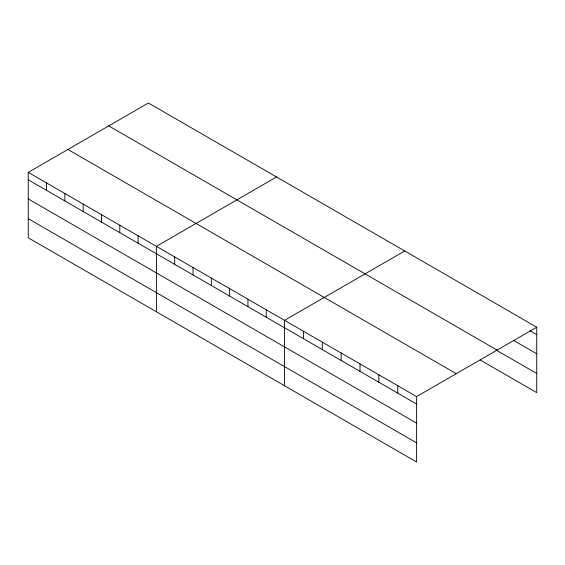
<?xml version="1.0" encoding="UTF-8"?>
<svg xmlns="http://www.w3.org/2000/svg" width="565" height="565" viewBox="0 0 565 565"><rect width="100%" height="100%" fill="white"/><g stroke="black" fill="none" stroke-linecap="round" stroke-linejoin="round"><path stroke-width="0.85" d="M416.603 423.15L416.603 396.581L28.25 172.367L28.25 237.787L416.603 462L416.603 423.15L28.25 198.937M28.25 172.367L148.397 103L536.75 327.213L536.75 392.633L480.158 359.962M276.553 176.986L156.406 246.354L156.406 311.781M404.709 250.98L284.562 320.348L284.562 385.768M416.603 396.581L536.75 327.213M529.956 330.73L536.75 334.649M513.359 340.285L536.75 353.789M108.748 125.889L497.101 350.102M496.006 349.975L536.75 373.5M67.899 149.471L456.252 373.684M28.25 179.804L416.603 404.017M28.25 218.655L416.603 442.868M397.739 385.69L397.739 393.127M378.875 374.8L378.875 382.237M360.011 363.909L360.011 371.346M341.154 353.019L341.154 360.456M322.29 342.129L322.29 349.565M303.426 331.238L303.426 338.675M266.256 309.775L266.256 317.219M247.943 299.203L247.943 306.647M229.637 288.637L229.637 296.074M211.331 278.065L211.331 285.509M193.025 267.492L193.025 274.936M174.712 256.927L174.712 264.363M138.1 235.782L138.1 243.225M119.787 225.216L119.787 232.653M101.481 214.644L101.481 222.087M83.175 204.078L83.175 211.515M64.869 193.505L64.869 200.942M46.556 182.933L46.556 190.377"/></g></svg>
